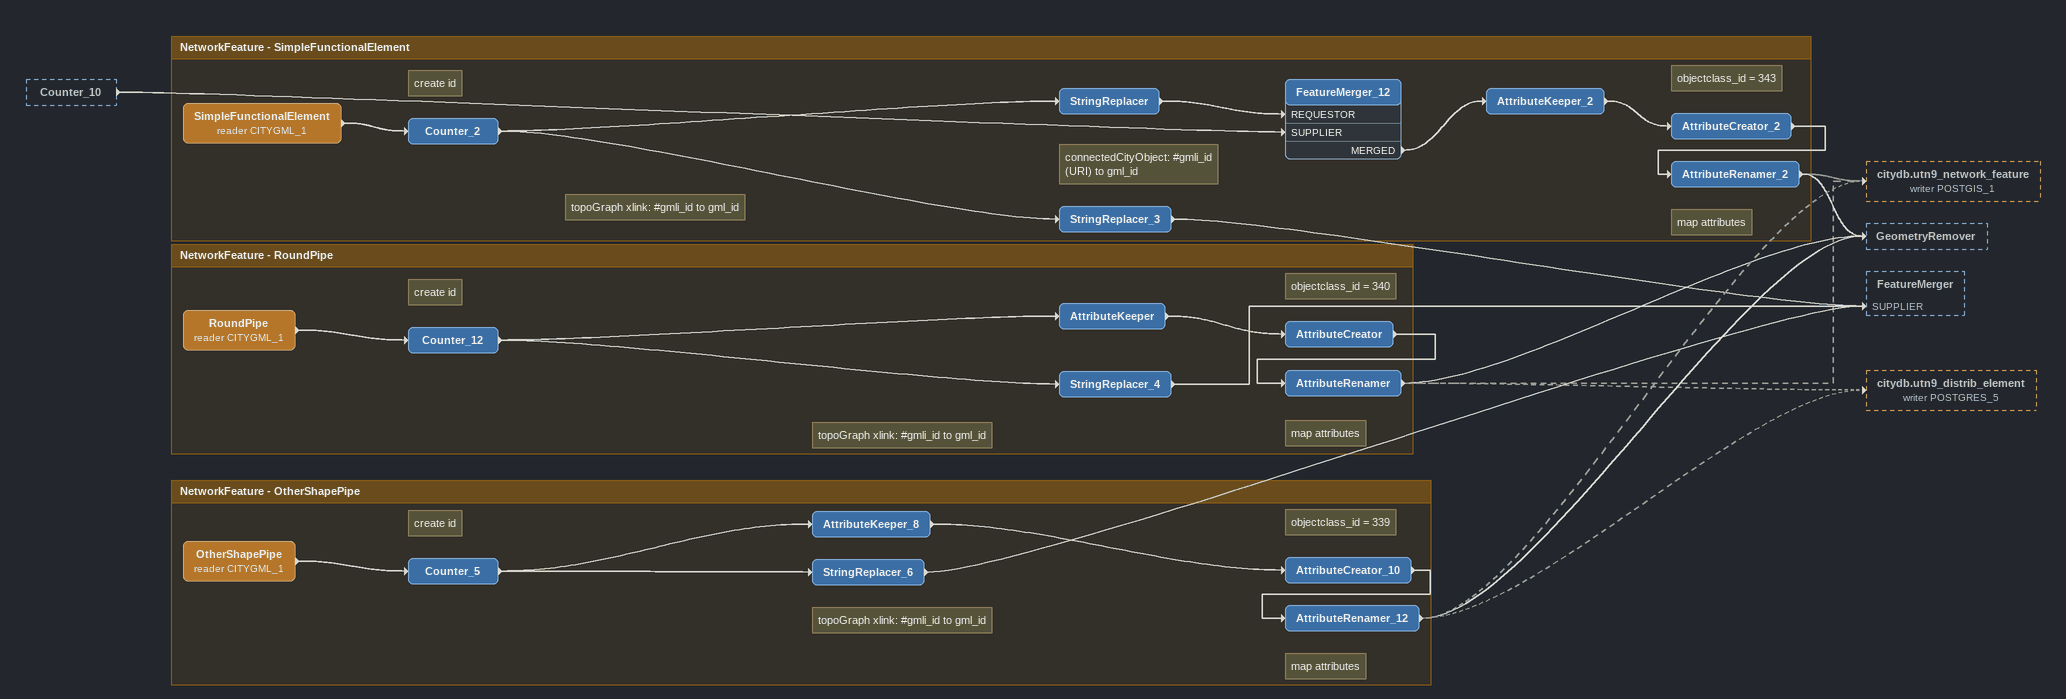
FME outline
Counter_10 [outside]
    -> FeatureMerger_12 [SUPPLIER]

Bookmark: NetworkFeature - SimpleFunctionalElement
SimpleFunctionalElement (reader CITYGML_1)
    -> Counter_2
Note: create id
Counter_2
    -> StringReplacer_3
    -> StringReplacer
Note: connectedCityObject: #gmli_id (URI) to gml_id
StringReplacer
    -> FeatureMerger_12 [REQUESTOR]
Note: topoGraph xlink: #gmli_id to gml_id
StringReplacer_3
    -> FeatureMerger [SUPPLIER]
FeatureMerger_12
    MERGED -> AttributeKeeper_2
AttributeKeeper_2
    -> AttributeCreator_2
Note: objectclass_id = 343
AttributeCreator_2
    -> AttributeRenamer_2
Note: map attributes
AttributeRenamer_2
    -> citydb.utn9_network_feature (writer POSTGIS_1) [off]
    -> GeometryRemover

Bookmark: NetworkFeature - RoundPipe
RoundPipe (reader CITYGML_1)
    -> Counter_12
Note: create id
Counter_12
    -> AttributeKeeper
    -> StringReplacer_4
AttributeKeeper
    -> AttributeCreator
Note: objectclass_id = 340
AttributeCreator
    -> AttributeRenamer
Note: map attributes
AttributeRenamer
    -> citydb.utn9_network_feature (writer POSTGIS_1) [off]
    -> GeometryRemover
    -> citydb.utn9_distrib_element (writer POSTGRES_5) [off]
Note: topoGraph xlink: #gmli_id to gml_id
StringReplacer_4
    -> FeatureMerger [SUPPLIER]

Bookmark: NetworkFeature - OtherShapePipe
OtherShapePipe (reader CITYGML_1)
    -> Counter_5
Note: create id
Counter_5
    -> StringReplacer_6
    -> AttributeKeeper_8
AttributeKeeper_8
    -> AttributeCreator_10
Note: objectclass_id = 339
AttributeCreator_10
    -> AttributeRenamer_12
Note: map attributes
AttributeRenamer_12
    -> GeometryRemover
    -> citydb.utn9_network_feature (writer POSTGIS_1) [off]
    -> citydb.utn9_distrib_element (writer POSTGRES_5) [off]
Note: topoGraph xlink: #gmli_id to gml_id
StringReplacer_6
    -> FeatureMerger [SUPPLIER]
